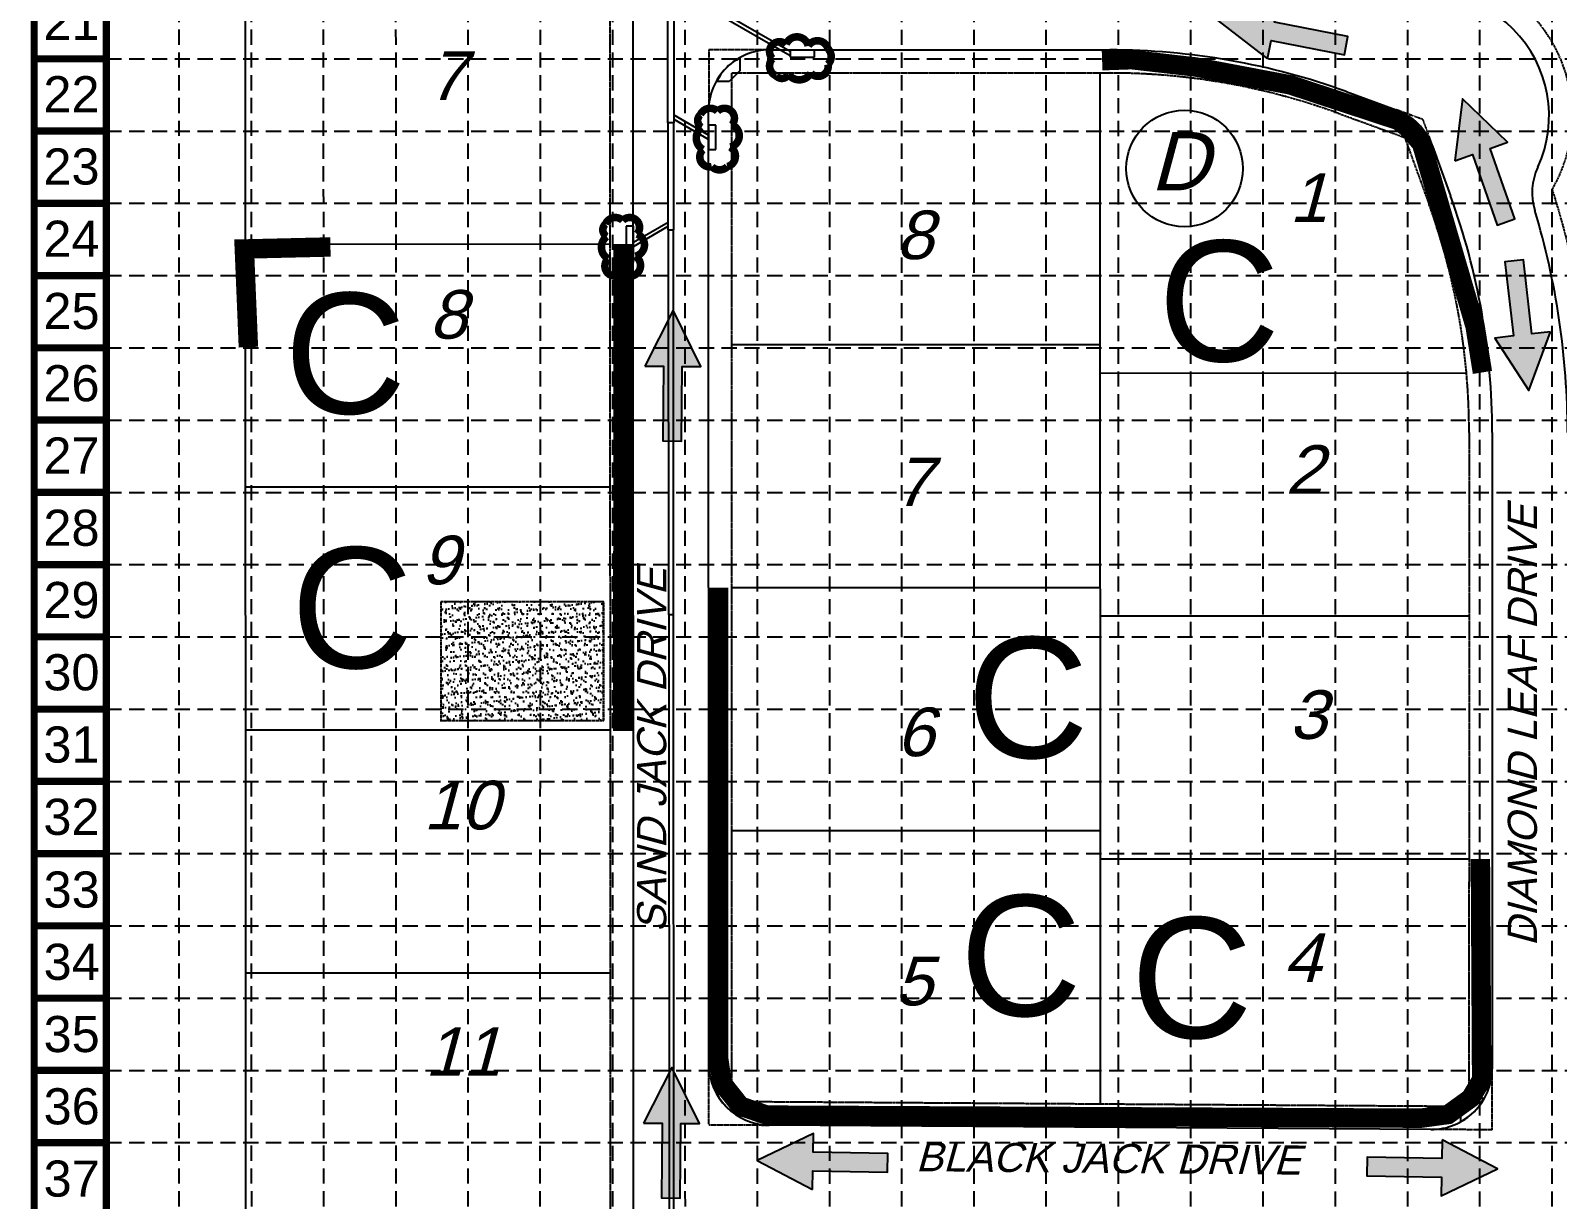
# Model space of a CAD drawing. Header units: inches. Extents: x 2410449 to 2411642, y 7107064 to 7108971.
# Drawn here: x 2410449 to 2411077, y 7107846 to 7108327 of the extents above; entities that cross this region are included whole.
import ezdxf
from ezdxf.enums import TextEntityAlignment as Align

# ---------------------------------------------------------------- set-up
doc = ezdxf.new("R2010")
doc.units = ezdxf.units.IN
doc.header["$MEASUREMENT"] = 0
for name, pattern in [('DASHED', [0.75, 0.5, -0.25]), ('HIDDEN', [0.375, 0.25, -0.125]), ('HIDDEN2', [0.1875, 0.125, -0.0625]), ('PHANTOM2', [1.25, 0.625, -0.125, 0.125, -0.125, 0.125, -0.125])]:
    doc.linetypes.add(name, pattern=pattern)
for name, color, linetype in [('ADA Ramps', 4, 'Continuous'), ('BASE', 7, 'Continuous'), ('BDNY-FRZ', 3, 'Continuous'), ('EROSION BLANKETS', 84, 'Continuous'), ('FLOW ARROWS', 250, 'Continuous'), ('GRID', 254, 'DASHED'), ('LEGEND', 7, 'Continuous'), ('LOT NO', 11, 'Continuous'), ('LOTLINE', 120, 'Continuous'), ('PBC', 4, 'Continuous'), ('PROP-INT', 7, 'HIDDEN2'), ('PROW', 5, 'PHANTOM2'), ('PSD', 3, 'Continuous'), ('PSD-INLET', 3, 'Continuous'), ('SILT FENCE', 200, 'Continuous'), ('STREETNAME', 4, 'Continuous')]:
    doc.layers.add(name, color=color, linetype=linetype)
doc.styles.get("Standard").update_dxf_attribs({"font": 'ARIAL.TTF'})

# ---------------------------------------------------------------- blocks, each defined once
blk = doc.blocks.new('A$C1CA32FB0')
blk.add_circle((23.99, 23.99), 23.99)
at = {"layer": 'LOT NO', "color": 7, "oblique": 15}
blk.add_text('D', height=24, dxfattribs=at).set_placement((9.86, 15))
blk = doc.blocks.new('arrow')
blk.add_lwpolyline([(-67.01, -25.36), (-59.33, -25.42), (-59.57, -56.14), (-51.89, -56.2), (-51.65, -25.48), (-43.97, -25.54), (-55.3, -2.41), (-67.01, -25.36)], close=True)
at = {"color": 254}
for points in [[(-43.97, -25.54), (-67.01, -25.36), (-55.3, -2.41), (-67.01, -25.36)], [(-59.57, -56.14), (-51.89, -56.2), (-59.33, -25.42), (-51.65, -25.48)]]:
    blk.add_solid(points, dxfattribs=at)

msp = doc.modelspace()

# ---------------------------------------------------------------- hatches: boundary and pattern name
at = {"layer": 'BASE'}
h = msp.add_hatch(dxfattribs=at)
h.set_pattern_fill('AR-SAND', color=30, scale=1.29438, style=0)
h.set_pattern_definition([(37.5, (2412272.4023, 7107896.0783), (-0.123169, 3.7674606), [0, -2.97201, 0, -3.323959, 0, -3.1773136]), (7.5, (2412272.4023, 7107896.0783), (3.460391, 5.518057), [0, -1.6033213, 0, -2.67872, 0, -1.0265167]), (327.5, (2412269.9973, 7107896.0783), (6.088988, 0.011065), [0, -0.977635, 0, -3.519486, 0, -4.5948843]), (317.5, (2412269.9973, 7107896.0783), (5.877789, 1.716093), [0, -0.4888175, 0, -2.3072185, 0, -2.6396144])])
h.paths.add_polyline_path([(2410684.78, 7108042.72), (2410684.78, 7108091.61), (2410617.84, 7108091.61), (2410617.84, 7108042.72)])
h = msp.add_hatch(dxfattribs=at)
h.set_pattern_fill('AR-SAND', color=30, scale=1.29438, style=0)
h.set_pattern_definition([(37.5, (2412272.4765, 7107896.1224), (-0.123169, 3.7674606), [0, -2.97201, 0, -3.323959, 0, -3.1773136]), (7.5, (2412272.4765, 7107896.1224), (3.460391, 5.518057), [0, -1.6033213, 0, -2.67872, 0, -1.0265167]), (327.5, (2412270.0715, 7107896.1224), (6.088988, 0.011065), [0, -0.977635, 0, -3.519486, 0, -4.5948843]), (317.5, (2412270.0715, 7107896.1224), (5.877789, 1.716093), [0, -0.4888175, 0, -2.3072185, 0, -2.6396144])])
h.paths.add_polyline_path([(2410684.86, 7108042.77), (2410684.86, 7108091.65), (2410617.92, 7108091.65), (2410617.92, 7108042.77)])

# ---------------------------------------------------------------- linework, layer by layer
at = {"layer": 'ADA Ramps', "color": 7}
for p, q in [((2410740.99, 7108310.34), (2410740.99, 7108315.48)), ((2410736.56, 7108305.83), (2410731.34, 7108305.83)), ((2410740.99, 7108310.34), (2410736.56, 7108305.83)), ((2410736.65, 7107889.33), (2410731.44, 7107889.33)), ((2410741.08, 7107884.83), (2410736.65, 7107889.33)), ((2410741.08, 7107884.83), (2410741.08, 7107879.68)), ((2411041.87, 7107887.34), (2411037.37, 7107882.91)), ((2411041.87, 7107887.34), (2411047.01, 7107887.34)), ((2411037.37, 7107882.91), (2411037.37, 7107877.69))]:
    msp.add_line(p, q, dxfattribs=at)
for centre, start, end in [((2410750.25, 7108296.57), 116.09549, 153.90451), ((2410750.34, 7107898.59), 206.09549, 243.90451), ((2411028.11, 7107896.6), 296.09549, 333.90451)]:
    msp.add_arc(centre, 21.05, start, end, dxfattribs=at)
at = {"layer": 'BASE', "color": 30, "linetype": 'DASHED'}
for p, q in [((2410617.84, 7108091.61), (2410617.84, 7108042.72)), ((2410684.78, 7108091.61), (2410617.84, 7108091.61)), ((2410684.86, 7108091.65), (2410617.92, 7108091.65)), ((2410617.92, 7108091.65), (2410617.92, 7108042.77)), ((2410684.78, 7108042.72), (2410684.78, 7108091.61)), ((2410684.86, 7108042.77), (2410684.86, 7108091.65)), ((2410617.84, 7108042.72), (2410684.78, 7108042.72)), ((2410617.92, 7108042.77), (2410684.86, 7108042.77))]:
    msp.add_line(p, q, dxfattribs=at)
at = {"layer": 'BASE', "const_width": 2.97}
for points in [[(2411640.27, 7107065.93), (2411640.27, 7108969.5), (2410450.54, 7108969.5), (2410450.54, 7107065.93)], [(2411610.53, 7107095.68), (2411610.53, 7108939.76), (2410480.28, 7108939.76), (2410480.28, 7107095.68)]]:
    msp.add_lwpolyline(points, close=True, dxfattribs=at)
for points in [[(2410480.28, 7108315.15), (2410450.54, 7108315.15)], [(2410480.28, 7108285.4), (2410450.54, 7108285.4)], [(2410480.28, 7108255.66), (2410450.54, 7108255.66)], [(2410480.28, 7108225.92), (2410450.54, 7108225.92)], [(2410480.28, 7108196.18), (2410450.54, 7108196.18)], [(2410480.28, 7108166.43), (2410450.54, 7108166.43)], [(2410480.28, 7108136.69), (2410450.54, 7108136.69)], [(2410480.28, 7108106.95), (2410450.54, 7108106.95)], [(2410480.28, 7108077.2), (2410450.54, 7108077.2)], [(2410480.28, 7108047.46), (2410450.54, 7108047.46)], [(2410480.28, 7108017.72), (2410450.54, 7108017.72)], [(2410480.28, 7107987.97), (2410450.54, 7107987.97)], [(2410480.28, 7107958.23), (2410450.54, 7107958.23)], [(2410480.28, 7107928.49), (2410450.54, 7107928.49)], [(2410480.28, 7107898.74), (2410450.54, 7107898.74)], [(2410480.28, 7107869), (2410450.54, 7107869)]]:
    msp.add_lwpolyline(points, dxfattribs=at)
at = {"layer": 'BDNY-FRZ', "color": 7}
msp.add_line((2410537.77, 7107369.64), (2410537.43, 7108862.22), dxfattribs=at)
at = {"layer": 'EROSION BLANKETS', "const_width": 8}
for points in [[(2411046.42, 7108186.06), (2411043.39, 7108205.06), (2411021.35, 7108280.23), (2411015.73, 7108286.71), (2411011.84, 7108289.74), (2410967.31, 7108304.42), (2410928.41, 7108311.77), (2410902.04, 7108314.79), (2410889.94, 7108314.36)], [(2410692.85, 7108238.88), (2410692.72, 7108038.45)], [(2411045.58, 7107985.77), (2411046.09, 7107894.89), (2411041.49, 7107887.24), (2411032.3, 7107880.6), (2411021.06, 7107879.07), (2410751.97, 7107880.34), (2410741.13, 7107884.05), (2410733.6, 7107893.54), (2410732.18, 7107903.57), (2410732.09, 7108097.5)]]:
    msp.add_lwpolyline(points, dxfattribs=at)
at = {"layer": 'GRID', "color": 8, "linetype": 'HIDDEN', "ltscale": 25}
for p, q in [((2410866.95, 7107214.6), (2410866.95, 7108939.76)), ((2410896.69, 7107214.59), (2410896.69, 7108939.76)), ((2410926.43, 7107214.59), (2410926.43, 7108939.76)), ((2410956.18, 7107214.58), (2410956.18, 7108939.76)), ((2410985.92, 7107214.58), (2410985.92, 7108939.76)), ((2411015.66, 7107214.57), (2411015.66, 7108939.76)), ((2411045.4, 7107214.57), (2411045.4, 7108939.76)), ((2411075.15, 7107214.56), (2411075.15, 7108939.76)), ((2410510.3, 7107214.65), (2410510.14, 7108938.64)), ((2410540.17, 7107214.65), (2410539.8, 7108938.63)), ((2410569.82, 7107214.64), (2410569.55, 7108938.55)), ((2410599.72, 7107214.64), (2410599.25, 7108938.5)), ((2410629.2, 7107214.63), (2410629.07, 7108938.73)), ((2410658.76, 7107214.63), (2410658.85, 7108938.68)), ((2410688.72, 7107214.62), (2410688.56, 7108938.57)), ((2410718.57, 7107214.62), (2410718.27, 7108938.59)), ((2410748.08, 7107214.62), (2410748.09, 7108938.57)), ((2410777.9, 7107214.61), (2410777.87, 7108938.57)), ((2410807.46, 7107214.61), (2410807.52, 7108938.56)), ((2410837.21, 7107214.6), (2410837.4, 7108938.52)), ((2410480.28, 7108315.15), (2411610.53, 7108315.15)), ((2410480.28, 7108285.4), (2411610.53, 7108285.4)), ((2410480.28, 7108255.66), (2411610.53, 7108255.66)), ((2410480.28, 7108225.92), (2411610.53, 7108225.92)), ((2410480.28, 7108196.18), (2411610.53, 7108196.18)), ((2410480.28, 7108166.43), (2411610.53, 7108166.43)), ((2410480.28, 7108136.69), (2411610.53, 7108136.69)), ((2410480.28, 7108106.95), (2411610.53, 7108106.95)), ((2410480.28, 7108077.2), (2411610.53, 7108077.2)), ((2410480.28, 7108047.46), (2411610.53, 7108047.46)), ((2410480.28, 7108017.72), (2411610.53, 7108017.72)), ((2410480.28, 7107987.97), (2411610.53, 7107987.97)), ((2410480.28, 7107958.23), (2411610.53, 7107958.23)), ((2410480.28, 7107928.49), (2411610.53, 7107928.49)), ((2410480.28, 7107898.74), (2411610.53, 7107898.74)), ((2410480.28, 7107869), (2411610.53, 7107869))]:
    msp.add_line(p, q, dxfattribs=at)
at = {"layer": 'LEGEND', "color": 170, "ltscale": 100, "const_width": 3.12}
for points in [[(2410770.1, 7108309.25, 0.520567), (2410770.1, 7108309.25, 0.765195), (2410777.14, 7108312.87, 0.417879), (2410777.13, 7108319.27, 0.6649), (2410769.04, 7108320.43, 0.744833), (2410759.93, 7108321.12, 0.975642), (2410754.31, 7108315.22, 0.520567), (2410755.78, 7108308.17, 0.520567), (2410760.95, 7108308.68, 0.540264), (2410770.1, 7108309.25)], [(2410725.73, 7108277.78, 0.520567), (2410725.73, 7108277.78, 0.765195), (2410729.35, 7108270.75, 0.417879), (2410735.75, 7108270.76, 0.6649), (2410736.91, 7108278.84, 0.744833), (2410737.6, 7108287.95, 0.975642), (2410731.69, 7108293.58, 0.520567), (2410724.64, 7108292.11, 0.520567), (2410725.16, 7108286.93, 0.540264), (2410725.73, 7108277.78)], [(2410686.7, 7108232.83, 0.520567), (2410686.7, 7108232.83, 0.765195), (2410690.32, 7108225.79, 0.417879), (2410696.72, 7108225.8, 0.6649), (2410697.89, 7108233.88, 0.744833), (2410698.58, 7108243, 0.975642), (2410692.67, 7108248.62, 0.520567), (2410685.62, 7108247.15, 0.520567), (2410686.13, 7108241.97, 0.540264), (2410686.7, 7108232.83)]]:
    msp.add_lwpolyline(points, format="xyb", close=True, dxfattribs=at)
at = {"layer": 'LOTLINE', "color": 7}
for p, q in [((2410889.26, 7107884.85), (2410889.16, 7108309.3)), ((2410687.57, 7108238.78), (2410537.57, 7108238.75)), ((2410889.19, 7108197.38), (2410737.58, 7108197.35)), ((2410889.28, 7108185.85), (2411039.85, 7108185.81)), ((2410687.6, 7108138.78), (2410537.6, 7108138.75)), ((2410889.21, 7108097.38), (2410737.6, 7108097.35)), ((2410889.26, 7108085.85), (2411040.91, 7108085.81)), ((2410687.62, 7108038.78), (2410537.62, 7108038.75)), ((2410889.23, 7107997.38), (2410737.63, 7107997.35)), ((2410889.23, 7107985.85), (2411040.89, 7107985.81)), ((2410687.64, 7107938.78), (2410537.64, 7107938.75))]:
    msp.add_line(p, q, dxfattribs=at)
at = {"layer": 'PBC', "color": 7}
for p, q in [((2410697.2, 7107666.13), (2410696.99, 7108593.65)), ((2410753.06, 7108318.8), (2410893.06, 7108318.8)), ((2410990.37, 7108301.64), (2411010.88, 7108294.17)), ((2410728.15, 7107901.24), (2410728.06, 7108293.79)), ((2411025.83, 7108279.22), (2411033.29, 7108258.69)), ((2411050.43, 7108161.38), (2411050.37, 7107899.44)), ((2411025.2, 7107874.45), (2410752.98, 7107876.25))]:
    msp.add_line(p, q, dxfattribs=at)
for centre, radius, start, end in [((2411023.33, 7108291.67), 50.5, 335.18898, 114.79903), ((2410753.06, 7108293.8), 25, 89.99995, 180.01311), ((2410893.06, 7108034.3), 284.5, 69.99995, 89.99995), ((2411002.33, 7108270.68), 25, 19.9868, 69.99995), ((2411091.86, 7108259.99), 25, 155.18898, 196.82212), ((2410765.93, 7108161.45), 284.5, 359.9868, 19.9868), ((2410765.93, 7108161.45), 315.5, 359.9868, 16.82212), ((2410753.15, 7107901.25), 25, 180.01311, 269.62072), ((2411025.37, 7107899.45), 25, 269.62072, 359.9868)]:
    msp.add_arc(centre, radius, start, end, dxfattribs=at)
at = {"layer": 'PROP-INT', "color": 7}
for p, q in [((2410728.08, 7108318.8), (2410728.07, 7108294.44)), ((2410753.06, 7108318.8), (2410728.08, 7108318.8)), ((2411021.84, 7108290.18), (2411010.88, 7108294.17)), ((2411021.84, 7108290.18), (2411025.83, 7108279.22)), ((2410728.16, 7107876.41), (2410728.15, 7107901.24)), ((2411050.36, 7107874.28), (2411050.37, 7107899.44)), ((2410728.16, 7107876.41), (2410752.98, 7107876.25)), ((2411050.36, 7107874.28), (2411025.2, 7107874.45))]:
    msp.add_line(p, q, dxfattribs=at)
at = {"layer": 'PROW', "color": 7}
for p, q in [((2410687.7, 7107666.13), (2410687.49, 7108602.82)), ((2410737.56, 7108309.3), (2410893.06, 7108309.3)), ((2410737.65, 7107885.85), (2410737.56, 7108309.3)), ((2410987.12, 7108292.71), (2411014.43, 7108282.77)), ((2411014.43, 7108282.77), (2411024.36, 7108255.46)), ((2411040.93, 7108161.38), (2411040.87, 7107883.84)), ((2411040.87, 7107883.84), (2410737.65, 7107885.85))]:
    msp.add_line(p, q, dxfattribs=at)
for centre, radius, start, end in [((2411023.33, 7108291.67), 60, 329.75701, 120.23066), ((2410893.06, 7108034.3), 275, 69.99995, 89.99995), ((2410765.93, 7108161.45), 325, 359.9868, 17.92074), ((2410765.93, 7108161.45), 275, 359.9868, 19.9868)]:
    msp.add_arc(centre, radius, start, end, dxfattribs=at)
at = {"layer": 'PSD', "color": 7}
for p, q in [((2410711.31, 7108288.73), (2410711.23, 7108655.37)), ((2410713.81, 7108288.74), (2410713.73, 7108655.37)), ((2410761.56, 7108318.16), (2410713.8, 7108345.74)), ((2410761.56, 7108316.43), (2410713.8, 7108344)), ((2410713.81, 7108288.74), (2410711.31, 7108288.73)), ((2410711.45, 7108244.74), (2410711.44, 7108288.73)), ((2410713.7, 7108244.74), (2410713.69, 7108288.74)), ((2410728.06, 7108283.66), (2410713.81, 7108291.88)), ((2410728.06, 7108281.92), (2410713.81, 7108290.15)), ((2410697.07, 7108239.65), (2410711.45, 7108247.95)), ((2410697.07, 7108237.92), (2410711.45, 7108246.22)), ((2410711.45, 7108244.74), (2410713.7, 7108244.74)), ((2410711.61, 7108086.31), (2410711.57, 7108244.74)), ((2410713.61, 7108086.31), (2410713.57, 7108244.74)), ((2410713.61, 7108086.31), (2410711.61, 7108086.31)), ((2410711.73, 7108086.31), (2410711.79, 7107815.18)), ((2410713.48, 7108086.31), (2410713.54, 7107815.19))]:
    msp.add_line(p, q, dxfattribs=at)
at = {"layer": 'PSD-INLET', "color": 7}
for p, q in [((2410761.56, 7108318.8), (2410771.56, 7108318.8)), ((2410761.56, 7108318.8), (2410761.56, 7108315.8)), ((2410771.56, 7108315.8), (2410771.56, 7108318.8)), ((2410761.56, 7108315.8), (2410771.56, 7108315.8)), ((2410731.06, 7108287.79), (2410728.06, 7108287.79)), ((2410728.06, 7108287.79), (2410728.06, 7108277.79)), ((2410731.06, 7108277.79), (2410731.06, 7108287.79)), ((2410728.06, 7108277.79), (2410731.06, 7108277.79)), ((2410694.07, 7108246.28), (2410694.07, 7108231.28)), ((2410697.07, 7108246.28), (2410694.07, 7108246.28)), ((2410697.07, 7108231.28), (2410697.07, 7108246.28)), ((2410694.07, 7108231.28), (2410697.07, 7108231.28))]:
    msp.add_line(p, q, dxfattribs=at)
at = {"layer": 'SILT FENCE', "const_width": 8}
msp.add_lwpolyline([(2410572.44, 7108237.69), (2410537.02, 7108236.86), (2410538.69, 7108196.46)], dxfattribs=at)

# ---------------------------------------------------------------- block references
at = {"layer": 'BASE'}
msp.add_blockref('A$C1CA32FB0', (2410899.85, 7108245.99), dxfattribs=at)
at = {"layer": 'FLOW ARROWS'}
for p, rotation in [((2410945.37, 7108385.68), 79.40326032145944), ((2411089.46, 7108319.77), 19.88046235894408), ((2411010.96, 7108169.53), 186.9192925849752), ((2410746.13, 7107917.04), 89.41585310599774), ((2411054.52, 7107802.88), 269.4158531059978)]:
    msp.add_blockref('arrow', p, dxfattribs=dict(at, rotation=rotation))
for p in [(2410768.81, 7108214.02), (2410768.23, 7107902.38)]:
    msp.add_blockref('arrow', p, dxfattribs=at)

# ---------------------------------------------------------------- texts
at = {"color": 240}
for p in [(2410912.95, 7108190.65), (2410553.44, 7108169.11), (2410556.17, 7108064.37), (2410834.25, 7108027.39), (2410831.35, 7107921.22), (2410901.69, 7107912.08)]:
    msp.add_text('C', height=49.7, rotation=359.90399, dxfattribs=at).set_placement(p)
at = {"layer": 'BASE'}
for s, p in [('21', (2410465.89, 7108330.31)), ('22', (2410465.89, 7108300.57)), ('23', (2410465.89, 7108270.83)), ('24', (2410465.89, 7108241.08)), ('25', (2410465.89, 7108211.34)), ('26', (2410465.89, 7108181.6)), ('27', (2410465.89, 7108151.85)), ('28', (2410465.89, 7108122.11)), ('29', (2410465.89, 7108092.37)), ('30', (2410465.89, 7108062.62)), ('31', (2410465.89, 7108032.88)), ('32', (2410465.89, 7108003.14)), ('33', (2410465.98, 7107973.19)), ('34', (2410465.98, 7107943.45)), ('35', (2410465.98, 7107913.71)), ('36', (2410465.98, 7107883.96)), ('37', (2410465.98, 7107854.22))]:
    msp.add_text(s, height=14.872, dxfattribs=at).set_placement(p, align=Align.MIDDLE_CENTER)
at = {"layer": 'LOT NO', "color": 7, "oblique": 15}
for s, p in [('7', (2410612.49, 7108298.21)), ('1', (2410967.01, 7108248.02)), ('8', (2410804.99, 7108232.68)), ('8', (2410613.01, 7108199.95)), ('2', (2410965.34, 7108136.08)), ('7', (2410804.3, 7108131)), ('9', (2410609.71, 7108098.83)), ('3', (2410966.87, 7108035.19)), ('6', (2410805.19, 7108028.09)), ('10', (2410610.68, 7107997.96)), ('4', (2410964.47, 7107935.12)), ('5', (2410804.6, 7107925.52)), ('11', (2410611.29, 7107896.52))]:
    msp.add_text(s, height=20, dxfattribs=at).set_placement(p)
at = {"layer": 'STREETNAME', "color": 7, "oblique": 15}
for s, rotation, p in [('DIAMOND LEAF DRIVE', 90, (2411068.86, 7108040.63)), ('SAND JACK DRIVE', 90, (2410710.61, 7108030.53)), ('BLACK JACK DRIVE', 359.47485, (2410892.45, 7107856.55))]:
    msp.add_text(s, height=12, rotation=rotation, dxfattribs=at).set_placement(p, align=Align.CENTER)

doc.saveas('drawing.dxf')
